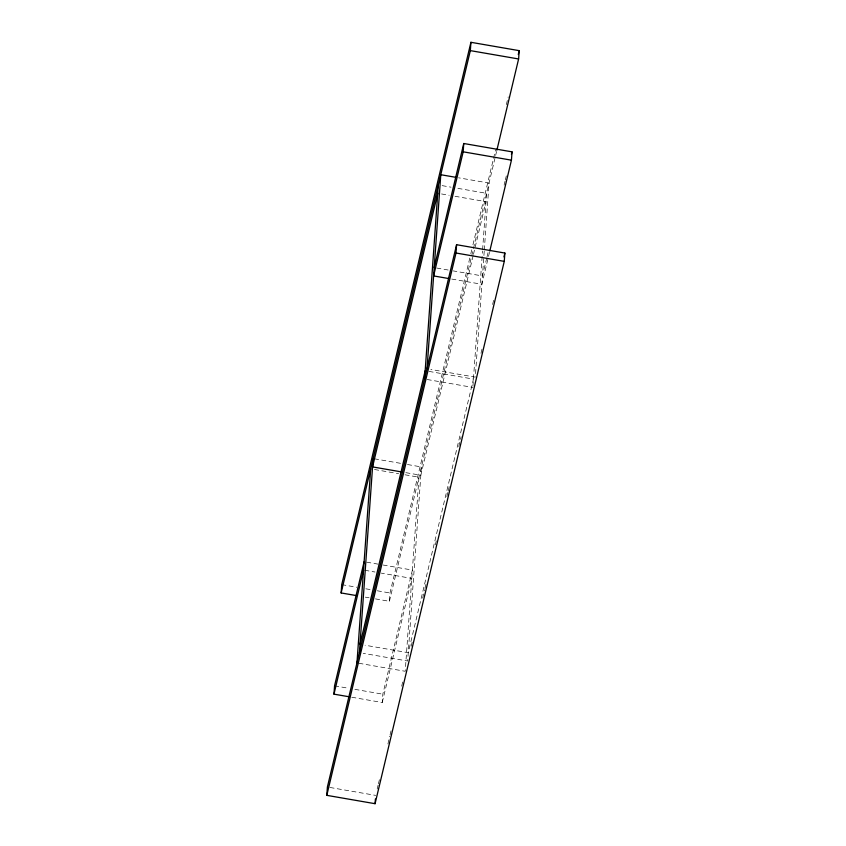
<?xml version="1.0" encoding="UTF-8"?>
<svg xmlns="http://www.w3.org/2000/svg" width="846" height="846" viewBox="0 0 846 846"><rect width="100%" height="100%" fill="white"/><g stroke="black" fill="none" stroke-linecap="round" stroke-linejoin="round"><path stroke-width="0.63" stroke-dasharray="4.23 3.17" d="M351.756 697.231L382.244 702.497L382.826 694.185L412.393 570.077L383.175 565.022M375.434 598.883L389.414 601.295L389.995 592.983L470.524 254.984M472.946 386.104L482.516 251.029M482.611 249.718L486.598 193.332L457.379 188.277M484.219 251.262L475.293 377.147L430.836 369.459M484.314 249.951L489.041 183.064L458.553 177.797M470.831 253.705L471.74 249.845M472.967 244.706L495.629 149.605M506.342 104.629L508.182 96.92M389.414 601.295L495.344 156.637M495.65 155.357L496.57 151.497M473.157 255.598L420.832 475.251L405.583 472.618M473.464 254.318L486.016 201.644L454.249 196.156M486.736 258.041L482.463 275.955L453.245 270.9M487.042 256.761L488.258 251.643M504.11 185.115L505.02 181.277M505.326 179.997L506.543 174.879M382.244 702.497L411.801 578.4L381.313 573.123M489.496 252.288L481.882 284.267L451.394 279M377.189 788.958L378.109 785.099M378.416 783.819L379.643 778.68M387.912 743.972L389.742 736.263M390.048 734.984L391.275 729.844M401.681 686.148L402.908 681.009M411.177 646.302L412.404 641.162M422.662 598.08L424.65 589.757M424.956 588.478L426.648 581.382M435.362 544.782L436.282 540.922M446.847 496.602L447.915 492.086M448.221 490.807L449.448 485.657M458.775 446.498L461.081 436.822M480.983 353.29L482.209 348.15M492.615 304.454L493.842 299.315M442.141 185.634L451.034 187.178M441.549 193.956L449.173 195.278M436.737 268.045L448.169 270.022M428.985 371.405L473.443 379.093L408.258 652.7L365.07 645.234M427.124 379.505L472.851 387.415M374.418 458.807L401.089 463.418M407.444 464.517L421.414 466.939L407.666 661.022L363.209 653.334M374.514 469.509L398.646 473.686M405.001 474.786L418.971 477.197L405.223 671.28L356.959 662.936M366.667 562.167L378.099 564.145M364.806 570.267L374.968 572.023M341.731 584.628L356.97 587.272M365.863 588.805L370.939 589.683M377.295 590.783L389.995 592.983M365.271 597.128L369.089 597.784M334.561 685.831L348.531 688.253M354.886 689.353L382.826 694.185M329.929 787.467L375.666 795.377"/><path stroke-width="1.27" d="M326.799 795.346L327.391 787.034L456.586 244.706L504.861 253.049L504.269 261.372L375.074 803.7L326.799 795.346L456.005 253.017L456.586 244.706M349.208 696.787L333.969 694.154L334.561 685.831L364.118 561.733M356.378 595.584L341.139 592.951L341.731 584.628L470.926 42.3L519.201 50.654L518.609 58.966L496.877 150.218M356.959 662.936L370.707 468.853M359.402 652.668L373.149 458.585M375.074 803.7L375.413 798.952M424.586 379.061L438.334 184.978M427.029 368.803L440.777 174.72L456.015 177.353M448.845 278.556L433.607 275.923L463.174 151.815L463.756 143.503L512.031 151.846L511.439 160.169L489.802 251.008M341.139 592.951L470.334 50.623L470.926 42.3M437.742 193.3L372.557 466.907L401.776 471.962M434.199 267.6L463.756 143.503M333.969 694.154L363.537 570.045M359.984 644.356L425.168 370.749M518.281 54.504L519.201 50.654M511.418 154.406L512.031 151.846M503.941 256.909L504.861 253.049M470.334 50.623L518.609 58.966M463.174 151.815L511.439 160.169M456.005 253.017L504.269 261.372"/></g></svg>
